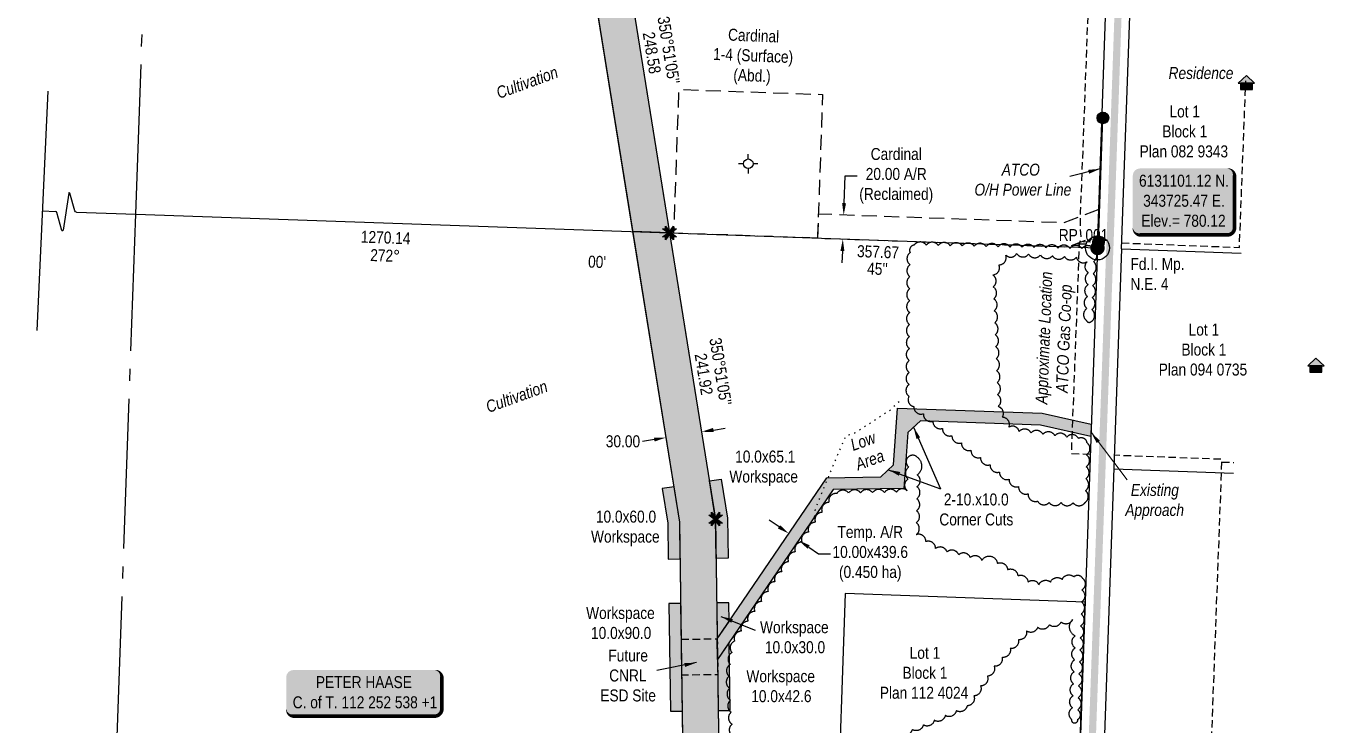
# Model space of a CAD drawing. Extents: x 338216 to 346362, y 6125251 to 6136161.
# Drawn here: x 342831 to 343915, y 6130703 to 6131286 of the extents above; entities that cross this region are included whole.
import ezdxf
from ezdxf.enums import TextEntityAlignment as Align

# ---------------------------------------------------------------- set-up
doc = ezdxf.new("R2010")
doc.units = 0
doc.header["$LTSCALE"] = 5
doc.header["$PDSIZE"] = 0.5
for name, pattern in [('0', [1, 1, 0]), ('foc-ACCESSROAD', [3.75, 2.5, -1.25]), ('foc-QUARTERLINE', [33, 25, -3, 2, -3]), ('foc-TOPO', [1, 0.2, -0.8]), ('HIDDEN2', [1.875, 1.25, -0.625]), ('POWERLINE5', [7.8, 2.4, -0.6, 0.6, -0.6, 0.6, -0.6, 2.4]), ('UG_PIPE', [1.875, 1.25, -0.625])]:
    doc.linetypes.add(name, pattern=pattern)
doc.layers.get('Defpoints').update_dxf_attribs({"color": 9})
for name, color, linetype in [('35', 37, 'Continuous'), ('AS-OWNER', 7, 'Continuous'), ('AS-PIPE-UG', 44, 'UG_PIPE'), ('AS-PIPE-UG-T', 44, 'Continuous'), ('AS-POWER', 104, 'foc-POWER'), ('AS-POWER-EXISTING', 72, 'POWERLINE5'), ('AS-POWER-T', 104, 'Continuous'), ('AS-RESIDENCE', 14, 'Continuous'), ('AS-ROADS', 254, 'Continuous'), ('DETAIL-T', 7, 'Continuous'), ('F-AR', 190, 'foc-ACCESSROAD'), ('F-WS', 190, 'foc-ACCESSROAD'), ('F-WS-S', 190, 'Continuous'), ('L-BD', 7, 'Continuous'), ('L-BD1', 253, 'Continuous'), ('L-MON', 1, 'Continuous'), ('L-QSEC', 8, 'foc-QUARTERLINE'), ('L-SEC', 7, 'Continuous'), ('L-TITLEDB', 4, 'Continuous'), ('P-IOP8', 10, 'Continuous'), ('P-IOP8-H', 21, 'Continuous'), ('P-IOP9', 10, 'Continuous'), ('P-IOP9-H', 21, 'Continuous'), ('P-LTO', 14, 'Continuous'), ('P-PROPOSED', 10, 'Continuous'), ('P-PROPOSED-H', 21, 'Continuous'), ('P-TEMP-BLUE', 146, 'Continuous'), ('P-TEMP-BLUE-T', 146, 'Continuous'), ('P-TXT', 4, 'Continuous'), ('T-BUSH', 110, '0'), ('T-EXISTING TFA', 220, 'HIDDEN2'), ('T-EXISTING TFA-T', 220, 'Continuous'), ('T-LOW-AREA', 48, 'foc-TOPO')]:
    doc.layers.add(name, color=color, linetype=linetype)
doc.layers.add('F-WS-T', color=190, linetype='Continuous', lineweight=9)
doc.layers.add('T-TEXT', color=48, linetype='Continuous', lineweight=18)
doc.layers.add('P-TEMP-BLUE-H', color=7, linetype='Continuous', true_color=0x99e6ff)
doc.styles.add('80', font='ARIALN.TTF', dxfattribs={"height": 10})
doc.styles.add('80CG', font='ARIALN.TTF', dxfattribs={"height": 10})
doc.styles.add('80L', font='ARIALN.TTF', dxfattribs={"height": 10})
doc.styles.add('80LS', font='ARIALNI.TTF', dxfattribs={"height": 10})
doc.styles.add('foc-LtypeFont', font='ARIALN.TTF', dxfattribs={"height": 7.35})
doc.linetypes.add('foc-POWER', pattern='A,6,-1,["P",foc-LtypeFont,S=0.2,R=0,X=-0.625,Y=-0.75],-1.24,4', length=12.24)
doc.linetypes.add('foc-POWER-NOLINE', pattern='A,0,-4,["P",foc-LtypeFont,S=0.2,R=0,X=-0.625,Y=-0.75],-8.24', length=12.24)
doc.dimstyles.new('Compass 5 000', dxfattribs={"dimscale": 5, "dimtxt": 9, "dimasz": 2, "dimexe": 0.2, "dimexo": 0.0625, "dimgap": 0.5, "dimtad": 0, "dimtih": 1, "dimtoh": 1, "dimzin": 0, "dimdsep": 46, "dimtxsty": '80CG', "dimcen": 0.1, "dimse1": 1, "dimse2": 1, "dimclrd": 256, "dimclrt": 256, "dimaunit": 1, "dimadec": 4, "dimazin": 0, "dimtfac": 0.06, "dimtofl": 0, "dimtmove": 0, "dimatfit": 1, "dimfxl": 0.2, "dimtolj": 1, "dimtzin": 0, "dimlwd": -1, "dimarcsym": 0})

# ---------------------------------------------------------------- blocks, each defined once
blk = doc.blocks.new('fdia')
at = {"color": 255, "const_width": 1}
blk.add_lwpolyline([(-0.5, 0, 1), (0.5, 0, 1)], format="xyb", close=True, dxfattribs=at)
blk = doc.blocks.new('Fdiaa')
blk.add_blockref('fdia', (0, 0))
blk = doc.blocks.new('fdib')
at = {"color": 1, "const_width": 1.6}
blk.add_lwpolyline([(-0.4, 0, 1), (0.4, 0, 1)], format="xyb", close=True, dxfattribs=at)
at = {"color": 1}
blk.add_circle((0, 0), 0.8, dxfattribs=at)
blk = doc.blocks.new('Fdibb')
blk.add_blockref('fdib', (0, 0))
blk = doc.blocks.new('fdicc')
for name in ['Fdibb', 'Fdiaa']:
    blk.add_blockref(name, (0, 0))
blk = doc.blocks.new('FDI')
blk.add_blockref('fdicc', (0, 0))
blk = doc.blocks.new('res_occ')
for points in [[(0.1, 0.89), (-1.26, -0.37), (1.46, -0.37)], [(-0.9, -1.43), (1.1, -1.43), (1.1, -0.37), (-0.9, -0.37)]]:
    blk.add_hatch(color=14).paths.add_polyline_path(points)
at = {"color": 14}
for points in [[(0.1, 0.89), (-1.26, -0.37), (1.46, -0.37)], [(-0.9, -1.43), (1.1, -1.43), (1.1, -0.37), (-0.9, -0.37)]]:
    blk.add_lwpolyline(points, close=True, dxfattribs=at)
blk = doc.blocks.new('TEMP')
h = blk.add_hatch(color=255)
h.dxf.hatch_style = 1
h.paths.add_polyline_path([(0, 0.25), (-0.67, 1.15), (-0.67, 0.67), (-1.15, 0.67), (-0.25, 0), (-1.15, -0.67), (-0.67, -0.67), (-0.67, -1.15), (0, -0.25), (0.67, -1.15), (0.67, -0.67), (1.15, -0.67), (0.25, 0), (1.15, 0.67), (0.67, 0.67), (0.67, 1.15)])
h.paths.add_polyline_path([(0.57, 0.85), (0.57, 0.57), (0.85, 0.57), (0.08, 0), (0.85, -0.57), (0.57, -0.57), (0.57, -0.85), (0, -0.08), (-0.57, -0.85), (-0.57, -0.57), (-0.85, -0.57), (-0.08, 0), (-0.85, 0.57), (-0.57, 0.57), (-0.57, 0.85), (0, 0.08)], flags=16)
h = blk.add_hatch(color=1)
h.dxf.hatch_style = 1
h.paths.add_polyline_path([(0, 0.08), (-0.57, 0.85), (-0.57, 0.57), (-0.85, 0.57), (-0.08, 0), (-0.85, -0.57), (-0.57, -0.57), (-0.57, -0.85), (0, -0.08), (0.57, -0.85), (0.57, -0.57), (0.85, -0.57), (0.08, 0), (0.85, 0.57), (0.57, 0.57), (0.57, 0.85)])
at = {"color": 1}
for p, q in [((-0.08, 0), (0.08, 0)), ((0, 0.08), (0, -0.08))]:
    blk.add_line(p, q, dxfattribs=at)
at = {"color": 255, "flags": 128}
blk.add_lwpolyline([(-0.25, 0), (-1.15, 0.67), (-0.67, 0.67), (-0.67, 1.15), (0, 0.25), (0.67, 1.15), (0.67, 0.67), (1.15, 0.67), (0.25, 0), (1.15, -0.67), (0.67, -0.67), (0.67, -1.15), (0, -0.25), (-0.67, -1.15), (-0.67, -0.67), (-1.15, -0.67)], close=True, dxfattribs=at)
at = {"color": 1, "flags": 128}
blk.add_lwpolyline([(-0.08, 0), (-0.85, 0.57), (-0.57, 0.57), (-0.57, 0.85), (0, 0.08), (0.57, 0.85), (0.57, 0.57), (0.85, 0.57), (0.08, 0), (0.85, -0.57), (0.57, -0.57), (0.57, -0.85), (0, -0.08), (-0.57, -0.85), (-0.57, -0.57), (-0.85, -0.57)], close=True, dxfattribs=at)
blk = doc.blocks.new('Gabd')
for p, q in [((-0.81, 0), (-1.62, 0)), ((0, 0.81), (0, 1.62)), ((1.62, 0), (0.81, 0)), ((0, -0.81), (0, -1.62))]:
    blk.add_line(p, q)
blk.add_circle((0, 0), 0.8)
blk = doc.blocks.new('*D88')
at = {"layer": 'Defpoints', "color": 0, "transparency": 16777216}
for p in [(343532.7, 6131127.9), (343512.8, 6131108.6), (343532, 6131107.9)]:
    blk.add_point(p, dxfattribs=at)
at = {"layer": 'F-WS-S', "transparency": 16777216}
for p, q in [((343513.9, 6131138.6), (343514.7, 6131161.4)), ((343514.7, 6131161.4), (343524.7, 6131161.4)), ((343512.5, 6131098.6), (343512.1, 6131088.6))]:
    blk.add_line(p, q, dxfattribs=at)
for points in [[(343512.2, 6131138.6), (343515.5, 6131138.5), (343513.5, 6131128.6)], [(343510.8, 6131098.7), (343514.1, 6131098.5), (343512.8, 6131108.6)]]:
    blk.add_solid(points, dxfattribs=at)
at = {"layer": 'F-WS-S', "transparency": 16777216, "insert": (343557.4, 6131161.4), "char_height": 10, "attachment_point": 5, "style": '80CG'}
blk.add_mtext('\\A1;Cardinal\\P20.00 A/R\\P(Reclaimed)', dxfattribs=at)
blk = doc.blocks.new('*U86')
h = blk.add_hatch(color=59)
edge = h.paths.add_edge_path()
edge.add_line((-59, -20), (59, -20))
edge.add_arc((59, -14), 6, 270, 360)
edge.add_line((65, -14), (65, 12.5))
edge.add_arc((59, 12.5), 6, 0, 90)
edge.add_line((59, 18.5), (-59, 18.5))
edge.add_arc((-59, 12.5), 6, 90, 180)
edge.add_line((-65, 12.5), (-65, -14))
edge.add_arc((-59, -14), 6, 180, 270)
at = {"color": 1, "flags": 128}
blk.add_lwpolyline([(-59, -20, 3, 3, 0), (59, -20, 3, 3, 0.414214), (65, -14, 3, 3, 0), (65, 12.5, 3, 0, 0.414214), (59, 18.5, 0, 0, 0), (-59, 18.5, 0, 0, 0.414214), (-65, 12.5, 0, 0, 0), (-65, -14, 0, 3, 0.414214)], format="xyseb", close=True, dxfattribs=at)
blk.add_lwpolyline([(-35.2, -9.3, 0, 7.5, 0), (0, 0, 0, 0, 0)], format="xyseb", dxfattribs=at)
at = {"color": 1, "style": '80'}
blk.add_attdef('ENTER_TEXT_001', (-36, -5), '', height=10, dxfattribs=at)
blk = doc.blocks.new('POWERPOLE')
h = blk.add_hatch(color=255)
edge = h.paths.add_edge_path()
edge.add_arc((0, 0), 0.96, 0, 360)
at = {"linetype": 'Continuous'}
for p, q in [((0.68, -0.68), (-0.68, 0.68)), ((-0.68, -0.68), (0.68, 0.68))]:
    blk.add_line(p, q, dxfattribs=at)
blk.add_circle((0, 0), 0.96, dxfattribs=at)
blk = doc.blocks.new('linebrk')
blk.add_lwpolyline([(0, 0.00175, -0.346152), (-0.00019, 0.0015), (-0.00314, 0.00055, 0.772575), (-0.00312, 0.00036), (0.00312, -0.00036, -0.772575), (0.00314, -0.00055), (0.00019, -0.0015, 0.346152), (0, -0.00175)], format="xyb")
blk = doc.blocks.new('*U143')
h = blk.add_hatch(color=254)
edge = h.paths.add_edge_path()
edge.add_line((-36.5, -28.5), (36.5, -28.5))
edge.add_arc((36.5, -22.5), 6, 270, 360)
edge.add_line((42.5, -22.5), (42.5, 21))
edge.add_arc((36.5, 21), 6, 0, 90)
edge.add_line((36.5, 27), (-36.5, 27))
edge.add_arc((-36.5, 21), 6, 90, 180)
edge.add_line((-42.5, 21), (-42.5, -22.5))
edge.add_arc((-36.5, -22.5), 6, 180, 270)
at = {"color": 1, "flags": 128}
blk.add_lwpolyline([(-36.5, -28.5, 3, 3, 0), (36.5, -28.5, 3, 3, 0.414214), (42.5, -22.5, 3, 3, 0), (42.5, 21, 3, 0, 0.414214), (36.5, 27, 0, 0, 0), (-36.5, 27, 0, 0, 0.414214), (-42.5, 21, 0, 0, 0), (-42.5, -22.5, 0, 3, 0.414214)], format="xyseb", close=True, dxfattribs=at)
blk.add_lwpolyline([(-40.4, -21.6, 0, 10, 0), (0, 0, 5, 5, 0)], format="xyseb", dxfattribs=at)
at = {"color": 1, "style": '80'}
blk.add_attdef('ENTER_TEXT_001', (-36, -5), '', height=10, dxfattribs=at)
blk = doc.blocks.new('*D157')
at = {"layer": 'Defpoints', "color": 0, "transparency": 16777216}
for p in [(343365.2, 6130942.9), (343368, 6130925.5), (343397.6, 6130930.3)]:
    blk.add_point(p, dxfattribs=at)
at = {"layer": 'P-TXT', "transparency": 16777216}
for p, q in [((343404.7, 6130949.2), (343414.6, 6130950.8)), ((343355.4, 6130941.3), (343345.5, 6130939.7))]:
    blk.add_line(p, q, dxfattribs=at)
for points in [[(343355.1, 6130942.9), (343355.6, 6130939.6), (343365.2, 6130942.9)], [(343404.4, 6130950.9), (343405, 6130947.6), (343394.8, 6130947.7)]]:
    blk.add_solid(points, dxfattribs=at)
at = {"layer": 'P-TXT', "transparency": 16777216, "insert": (343329.2, 6130939.7), "char_height": 10, "attachment_point": 5, "style": '80CG'}
blk.add_mtext('\\A1;30.00', dxfattribs=at)
blk = doc.blocks.new('*D278')
at = {"layer": 'Defpoints', "color": 0, "transparency": 16777216}
for p in [(343471.1, 6130867.7), (343476, 6130857.1), (343479.4, 6130862.1)]:
    blk.add_point(p, dxfattribs=at)
at = {"layer": 'P-TEMP-BLUE-T', "transparency": 16777216}
for p, q in [((343459.5, 6130868.4), (343451.2, 6130874)), ((343484.3, 6130851.5), (343492.5, 6130845.9)), ((343492.5, 6130845.9), (343502.5, 6130845.9))]:
    blk.add_line(p, q, dxfattribs=at)
for points in [[(343460.4, 6130869.8), (343458.5, 6130867), (343467.7, 6130862.8)], [(343485.2, 6130852.9), (343483.3, 6130850.1), (343476, 6130857.1)]]:
    blk.add_solid(points, dxfattribs=at)
at = {"layer": 'P-TEMP-BLUE-T', "transparency": 16777216, "insert": (343535.7, 6130845.9), "char_height": 10, "attachment_point": 5, "style": '80CG'}
blk.add_mtext('\\A1;Temp. A/R\\P10.00x439.6\\P(0.450 ha)', dxfattribs=at)

msp = doc.modelspace()

# ---------------------------------------------------------------- hatches: boundary and pattern name
at = {"layer": 'P-IOP8-H'}
h = msp.add_hatch(color=256, dxfattribs=at)
h.dxf.hatch_style = 1
h.paths.add_polyline_path([(343384.497, 6130308.454), (343376.595, 6130872.274), (343337.543, 6131114.75), (343368.096, 6131113.677), (343406.555, 6130874.882), (343414.508, 6130307.402)])
at = {"layer": 'P-IOP9-H'}
h = msp.add_hatch(color=256, dxfattribs=at)
h.dxf.hatch_style = 1
h.paths.add_polyline_path([(343299.184, 6131541.558), (343262.662, 6131922.38), (343232.429, 6131923.448), (343269.419, 6131537.738), (343337.543, 6131114.75), (343368.096, 6131113.677)])
at = {"layer": 'P-PROPOSED-H'}
h = msp.add_hatch(color=256, dxfattribs=at)
h.dxf.hatch_style = 1
h.paths.add_polyline_path([(342394.18, 6132752.988), (342391.958, 6132689.959), (342407.48, 6132607.158), (342386.455, 6132012.128), (342601.477, 6132006.853), (343257.22, 6131979.123), (343299.184, 6131541.558), (343406.555, 6130874.882), (343415.348, 6130247.491), (343631.582, 6129994.114), (343614.547, 6129495.41), (343584.573, 6129496.473), (343601.208, 6129983.501), (343385.509, 6130236.252), (343376.595, 6130872.274), (343269.419, 6131537.738), (343229.859, 6131950.244), (342600.476, 6131976.875), (342355.409, 6131982.874), (342377.388, 6132604.897), (342361.866, 6132687.697), (342364.205, 6132754.045)])
at = {"layer": 'P-TEMP-BLUE-H'}
h = msp.add_hatch(color=256, dxfattribs=at)
h.dxf.hatch_style = 1
h.paths.add_polyline_path([(343544.414, 6130909.996), (343555.103, 6130920.111), (343558.394, 6130967.491), (343679.262, 6130963.236), (343720.289, 6130954.071), (343719.931, 6130943.907), (343677.985, 6130953.277), (343577.69, 6130956.808), (343567.006, 6130947.186), (343563.747, 6130900.27), (343504.784, 6130899.438), (343408.2, 6130757.515), (343407.956, 6130774.927), (343499.444, 6130909.361)])
h = msp.add_hatch(color=256, dxfattribs=at)
h.dxf.hatch_style = 1
h.paths.add_polyline_path([(343377.025, 6130841.554), (343376.595, 6130872.274), (343371.826, 6130901.885), (343361.955, 6130900.296), (343366.608, 6130871.404), (343367.029, 6130841.414)])
h = msp.add_hatch(color=256, dxfattribs=at)
h.dxf.hatch_style = 1
h.paths.add_polyline_path([(343401.438, 6130906.655), (343411.308, 6130908.244), (343416.541, 6130875.752), (343417.013, 6130842.114), (343407.016, 6130841.974), (343406.555, 6130874.882)])
h = msp.add_hatch(color=256, dxfattribs=at)
h.dxf.hatch_style = 1
h.paths.add_polyline_path([(343377.545, 6130804.523), (343367.548, 6130804.383), (343368.809, 6130714.411), (343378.806, 6130714.551)])
h = msp.add_hatch(color=256, dxfattribs=at)
h.dxf.hatch_style = 1
h.paths.add_polyline_path([(343407.956, 6130774.927), (343417.753, 6130789.323), (343417.532, 6130805.083), (343407.535, 6130804.943)])
h.paths.add_polyline_path([(343417.997, 6130771.911), (343408.2, 6130757.515), (343408.796, 6130714.972), (343418.793, 6130715.112)])

# ---------------------------------------------------------------- linework, layer by layer
at = {"layer": '35', "color": 3}
msp.add_circle((343725.466, 6131101.121), 10, dxfattribs=at)
at = {"layer": 'AS-PIPE-UG', "flags": 128}
for points in [[(343719.4, 6130928.82), (343703.813, 6130929.402), (343710.451, 6131104.249), (343712.003, 6131109.684), (343711.112, 6131117.637), (343711.301, 6131131.361), (343712.338, 6131154.169), (343740.012, 6131901.707), (343771.134, 6132829.322)], [(343745.74, 6131105.338), (343843.988, 6131101.589), (343849.291, 6131240.569)], [(343713.333, 6131106.575), (343725.642, 6131106.105)], [(343803.264, 6129897.49), (343791.411, 6129897.593), (343829.443, 6130924.708), (343739.499, 6130928.069)], [(343829.36, 6130922.482), (343839.322, 6130922.152)]]:
    msp.add_lwpolyline(points, dxfattribs=at)
at = {"layer": 'AS-POWER', "linetype": 'foc-POWER-NOLINE', "flags": 128}
msp.add_lwpolyline([(343726.254, 6131106.024), (343730, 6131209.619)], dxfattribs=at)
at = {"layer": 'AS-ROADS', "flags": 128}
msp.add_lwpolyline([(343796.345, 6132828.425, 5.999, 5.999, 0), (343737.216, 6131141.674, 5.999, 5.999, 0), (343693.233, 6129913.563, 5.999, 5.999, 0), (343679.418, 6129482.814, 0, 0, 0)], format="xyseb", dxfattribs=at)
at = {"layer": 'F-AR', "flags": 128}
msp.add_lwpolyline([(343726.592, 6131133.149), (343697.205, 6131122.144), (343492.373, 6131129.326), (343491.671, 6131109.343), (343700.486, 6131102.021), (343725.831, 6131111.512)], close=True, dxfattribs=at)
at = {"layer": 'F-WS', "flags": 128}
msp.add_lwpolyline([(343491.671, 6131109.343), (343371.771, 6131113.547), (343375.987, 6131233.447), (343495.887, 6131229.243)], close=True, dxfattribs=at)
at = {"layer": 'L-QSEC'}
for p, q in [((342922.294, 6131129.339), (342950.818, 6131933.394)), ((342894.676, 6130355.637), (342922.294, 6131129.339))]:
    msp.add_line(p, q, dxfattribs=at)
at = {"layer": 'L-SEC'}
for p, q in [((343725.466, 6131101.121), (343753.773, 6131905.034)), ((343745.566, 6131100.413), (343773.873, 6131904.326)), ((342844.529, 6131132.071), (342855.303, 6131131.693)), ((342872.759, 6131131.079), (342922.294, 6131129.339)), ((342922.294, 6131129.339), (343725.466, 6131101.121)), ((343725.466, 6131101.121), (343697.175, 6130297.494)), ((343745.566, 6131100.413), (343717.275, 6130296.786)), ((343745.566, 6131100.415), (343845.472, 6131096.905))]:
    msp.add_line(p, q, dxfattribs=at)
at = {"layer": 'L-SEC', "flags": 128}
msp.add_lwpolyline([(342839.956, 6131032.192), (342849.102, 6131231.95)], dxfattribs=at)
at = {"layer": 'L-TITLEDB', "flags": 128}
msp.add_lwpolyline([(343739.1, 6130916.749), (343839.008, 6130913.238)], dxfattribs=at)
msp.add_lwpolyline([(343715.062, 6130805.588), (343514.761, 6130812.627), (343507.706, 6130611.853), (343707.994, 6130604.814)], close=True, dxfattribs=at)
at = {"layer": 'P-IOP9', "flags": 128}
msp.add_lwpolyline([(343262.662, 6131922.38), (343299.184, 6131541.558), (343368.096, 6131113.677), (343337.543, 6131114.75), (343269.419, 6131537.738), (343232.429, 6131923.448)], close=True, dxfattribs=at)
at = {"layer": 'P-TEMP-BLUE', "flags": 128}
for points in [[(343377.025, 6130841.554), (343376.595, 6130872.274), (343371.826, 6130901.885), (343361.955, 6130900.296), (343366.608, 6130871.404), (343367.029, 6130841.414)], [(343377.545, 6130804.523), (343367.548, 6130804.383), (343368.809, 6130714.411), (343378.806, 6130714.551)], [(343417.753, 6130789.323), (343417.532, 6130805.083), (343407.535, 6130804.943), (343407.956, 6130774.927)], [(343408.2, 6130757.515), (343408.796, 6130714.972), (343418.793, 6130715.112), (343417.997, 6130771.911)]]:
    msp.add_lwpolyline(points, close=True, dxfattribs=at)
msp.add_lwpolyline([(343401.438, 6130906.655), (343411.308, 6130908.244), (343416.541, 6130875.752), (343417.013, 6130842.114), (343407.016, 6130841.974), (343406.555, 6130874.882), (343401.438, 6130906.655)], dxfattribs=at)
at = {"layer": 'T-BUSH', "flags": 128}
msp.add_lwpolyline([(343722.438, 6131100.346, 0.52056705), (343712.442, 6131100.566, 0.52056705), (343702.447, 6131100.786, 0.52056705), (343692.451, 6131101.006, 0.52056705), (343682.456, 6131101.226, 0.52056705), (343672.461, 6131101.447, 0.52056705), (343662.465, 6131101.667, 0.52056705), (343652.47, 6131101.887, 0.52056705), (343642.474, 6131102.107, 0.52056705), (343632.479, 6131102.327, 0.52056705), (343622.484, 6131102.547, 0.52056705), (343612.488, 6131102.767, 0.52056705), (343602.493, 6131102.987, 0.52056705), (343592.498, 6131103.207, 0.52056705), (343582.502, 6131103.427, 0.52056705), (343572.507, 6131103.648, 0.52056705), (343569.009, 6131097.174, 0.52056705), (343568.931, 6131087.176, 0.52056705), (343568.853, 6131077.179, 0.52056705), (343568.775, 6131067.181, 0.52056705), (343568.697, 6131057.184, 0.52056705), (343568.62, 6131047.186, 0.52056705), (343568.542, 6131037.189, 0.52056705), (343568.464, 6131027.191, 0.52056705), (343568.386, 6131017.194, 0.52056705), (343568.308, 6131007.196, 0.52056705), (343568.23, 6130997.199, 0.52056705), (343568.153, 6130987.201, 0.52056705), (343568.075, 6130977.204, 0.52056705), (343572.143, 6130968.731, 0.52056705), (343580.088, 6130962.662, 0.52056705), (343588.032, 6130956.593, 0.52056705), (343595.977, 6130950.523, 0.52056705), (343603.922, 6130944.454, 0.52056705), (343611.867, 6130938.385, 0.52056705), (343619.811, 6130932.315, 0.52056705), (343627.756, 6130926.246, 0.52056705), (343635.701, 6130920.177, 0.52056705), (343643.646, 6130914.107, 0.52056705), (343651.591, 6130908.038, 0.52056705), (343659.535, 6130901.969, 0.52056705), (343667.48, 6130895.899, 0.52056705), (343675.425, 6130889.83, 0.52056705), (343685.074, 6130888.729, 0.52056705), (343695.072, 6130888.641, 0.52056705), (343705.069, 6130888.554, 0.52056705), (343714.982, 6130888.555, 0.52056705), (343715.333, 6130898.547, 0.52056705), (343715.685, 6130908.538, 0.52056705), (343716.037, 6130918.53, 0.52056705), (343716.389, 6130928.521, 0.52056705), (343716.74, 6130938.513, 0.52056705), (343709.697, 6130942.154, 0.52056705), (343699.767, 6130943.315, 0.52056705), (343689.837, 6130944.476, 0.52056705), (343679.907, 6130945.637, 0.52056705), (343669.977, 6130946.798, 0.52056705), (343660.046, 6130947.96, 0.52056705), (343651.603, 6130951.584, 0.52056705), (343645.947, 6130959.828, 0.52056705), (343642.394, 6130968.771, 0.52056705), (343641.996, 6130978.761, 0.52056705), (343641.599, 6130988.751, 0.52056705), (343641.201, 6130998.74, 0.52056705), (343640.804, 6131008.73, 0.52056705), (343640.406, 6131018.72, 0.52056705), (343640.009, 6131028.71, 0.52056705), (343639.611, 6131038.7, 0.52056705), (343639.214, 6131048.69, 0.52056705), (343638.816, 6131058.68, 0.52056705), (343638.419, 6131068.67, 0.52056705), (343638.021, 6131078.66, 0.52056705), (343643.132, 6131087.026, 0.52056705), (343648.883, 6131095.205, 0.52056705), (343657.932, 6131096.516, 0.52056705), (343667.91, 6131095.893, 0.52056705), (343677.889, 6131095.269, 0.52056705), (343687.867, 6131094.646, 0.52056705), (343697.845, 6131094.023, 0.52056705), (343707.824, 6131093.4, 0.52056705), (343716.743, 6131089.635, 0.52056705), (343718.044, 6131080.541, 0.52056705), (343717.579, 6131070.554, 0.52056705), (343717.114, 6131060.567, 0.52056705), (343716.65, 6131050.58, 0.52056705), (343716.185, 6131040.593, 0.52056705), (343720.304, 6131039.751, 0.52056705), (343720.656, 6131049.743, 0.52056705), (343721.008, 6131059.734, 0.52056705), (343721.36, 6131069.726, 0.52056705), (343721.711, 6131079.717, 0.52056705), (343722.063, 6131089.709, 0.52056705)], format="xyb", close=True, dxfattribs=at)
for points in [[(343575.195, 6130926.269, 1.12938498), (343568.005, 6130918.292, 0.52056705), (343567.313, 6130908.319, 0.52056705), (343566.62, 6130898.345, 0.52056705), (343557.589, 6130897.183, 0.52056705), (343547.592, 6130897.042, 0.52056705), (343537.595, 6130896.901, 0.52056705), (343527.598, 6130896.76, 0.52056705), (343517.601, 6130896.619, 0.52056705), (343507.726, 6130896.156, 0.52056705), (343501.14, 6130888.752, 0.52056705), (343495.515, 6130880.487, 0.52056705), (343489.89, 6130872.222, 0.52056705), (343484.265, 6130863.956, 0.52056705), (343478.64, 6130855.691, 0.52056705), (343473.015, 6130847.426, 0.52056705), (343467.391, 6130839.16, 0.52056705), (343461.766, 6130830.895, 0.52056705), (343456.141, 6130822.63, 0.52056705), (343450.516, 6130814.364, 0.52056705), (343444.891, 6130806.099, 0.52056705), (343439.266, 6130797.834, 0.52056705), (343433.641, 6130789.568, 0.52056705), (343428.016, 6130781.303, 0.52056705), (343422.391, 6130773.037, 0.52056705), (343420.241, 6130763.432, 0.52056705), (343418.862, 6130753.53, 0.52056705), (343417.745, 6130743.618, 0.52056705), (343418.374, 6130733.64, 0.52056705), (343419.004, 6130723.662, 0.52056705), (343419.634, 6130713.684, 0.52056705), (343420.264, 6130703.706, 0.52056705), (343420.893, 6130693.728, 0.52056705), (343421.523, 6130683.75, 0.52056705), (343421.566, 6130673.753, 0.52056705), (343421.605, 6130663.755, 0.52056705), (343421.644, 6130653.757, 0.52056705), (343421.684, 6130643.76, 0.52056705), (343421.723, 6130633.762, 0.52056705), (343421.762, 6130623.764, 0.52056705), (343421.801, 6130613.766, 0.52056705), (343421.84, 6130603.769, 0.52056705), (343421.879, 6130593.771, 0.52056705), (343421.919, 6130583.773, 0.52056705), (343421.958, 6130573.776, 0.52056705), (343421.997, 6130563.778, 0.52056705), (343422.036, 6130553.78, 0.52056705), (343422.007, 6130543.782, 0.52056705), (343421.939, 6130533.785, 0.52056705), (343421.871, 6130523.787, 0.52056705), (343421.803, 6130513.79, 0.52056705), (343421.735, 6130503.792, 0.52056705), (343421.667, 6130493.795, 0.52056705), (343421.599, 6130483.797, 0.52056705), (343421.531, 6130473.799, 0.52056705), (343421.462, 6130463.802, 0.52056705), (343421.394, 6130453.804, 0.52056705), (343421.326, 6130443.807, 0.52056705), (343422.305, 6130433.867, 0.52056705), (343425.529, 6130424.661, 0.52056705), (343430.837, 6130416.188, 0.52056705), (343435.144, 6130407.265, 0.52056705), (343437.984, 6130397.679, 0.52056705), (343439.527, 6130387.956, 0.52056705), (343438.742, 6130377.989, 0.52056705), (343437.956, 6130368.022, 0.52056705), (343437.131, 6130358.059, 0.52056705), (343436.296, 6130348.096, 0.52056705), (343435.461, 6130338.133, 0.52056705), (343433.995, 6130328.353, 0.52056705), (343429.371, 6130319.489, 0.52056705), (343424.747, 6130310.625, 0.52056705), (343415.685, 6130308.233, 0.52056705), (343405.713, 6130308.94, 0.52056705), (343395.74, 6130309.647, 0.52056705), (343385.767, 6130310.355, 0.52056705), (343375.794, 6130311.062, 0.52056705), (343365.807, 6130311.51, 0.52056705), (343359.213, 6130311.784, 0.52056705)], [(343628.974, 6130840.404, 0.52056705), (343619.256, 6130842.751, 0.52056705), (343609.537, 6130845.099, 0.52056705), (343599.819, 6130847.446, 0.52056705), (343590.299, 6130850.225, 0.52056705), (343582.171, 6130856.047, 0.52056705), (343574.043, 6130861.869, 0.52056705), (343574.142, 6130871.818, 0.52056705), (343574.336, 6130881.814, 0.52056705), (343574.529, 6130891.809, 0.52056705), (343574.722, 6130901.805, 0.52056705), (343574.915, 6130911.801, 0.52056705), (343575.195, 6130926.269, 0.52056705)], [(343628.974, 6130840.404, -0.72326275), (343641.858, 6130837.876, -0.52056705), (343650.401, 6130832.683, -0.52056705), (343658.944, 6130827.49, -0.52056705), (343667.487, 6130822.296, -0.52056705), (343676.499, 6130819.999, -0.52056705), (343686.245, 6130822.229, -0.52056705), (343695.991, 6130824.459, -0.52056705), (343705.737, 6130826.69, -0.52056705), (343712.768, 6130825.633, -0.52056705), (343712.418, 6130815.641, -0.52056705), (343712.069, 6130805.65, -0.52056705), (343711.719, 6130795.658, -0.52056705), (343711.37, 6130785.666, -0.52056705), (343711.02, 6130775.675, -0.52056705), (343710.671, 6130765.683, -0.52056705), (343710.321, 6130755.691, -0.52056705), (343709.972, 6130745.7, -0.52056705), (343709.622, 6130735.708, -0.52056705), (343709.273, 6130725.716, -0.52056705), (343708.923, 6130715.725, -0.52056705), (343708.624, 6130707.176, -0.52056705)], [(343708.624, 6130707.176, -1.29252779), (343704.16, 6130707.425, -0.52056705), (343704.604, 6130717.413, -0.52056705), (343705.048, 6130727.401, -0.52056705), (343705.492, 6130737.389, -0.52056705), (343705.936, 6130747.377, -0.52056705), (343706.381, 6130757.364, -0.52056705), (343706.825, 6130767.352, -0.52056705), (343706.709, 6130777.313, -0.52056705), (343704.745, 6130791.058, -0.52056705), (343694.991, 6130788.861, -0.52056705), (343685.238, 6130786.664, -0.52056705), (343675.484, 6130784.467, -0.52056705), (343666.148, 6130781.55, -0.52056705), (343659.379, 6130774.192, -0.52056705), (343652.611, 6130766.833, -0.52056705), (343645.842, 6130759.475, -0.52056705), (343639.122, 6130752.079, -0.52056705), (343633.495, 6130743.815, -0.52056705), (343627.868, 6130735.551, -0.52056705), (343622.241, 6130727.287, -0.52056705), (343616.613, 6130719.023, -0.52056705), (343607.507, 6130714.935, -0.52056705), (343598.363, 6130710.893, -0.52056705), (343589.188, 6130706.923, -0.52056705), (343579.964, 6130703.066, -0.52056705), (343570.74, 6130699.209, -0.52056705), (343561.516, 6130695.352, -0.52056705), (343552.292, 6130691.496, -0.52056705), (343543.987, 6130686.453, -0.52056705), (343537.954, 6130678.481, -0.52056705), (343531.92, 6130670.509, -0.52056705), (343525.887, 6130662.537, -0.52056705), (343519.854, 6130654.565, -0.52056705), (343517.356, 6130645.75, -0.52056705), (343519.146, 6130635.914, -0.52056705), (343521.531, 6130626.39, -0.52056705), (343528.602, 6130619.322, -0.52056705), (343537.31, 6130617.493, -0.52056705), (343547.146, 6130619.28, -0.52056705), (343556.983, 6130621.068, -0.52056705), (343566.82, 6130622.855, -0.52056705), (343576.557, 6130625.103, -0.52056705), (343586.257, 6130627.527, -0.52056705), (343595.957, 6130629.95, -0.52056705), (343605.656, 6130632.374, -0.52056705), (343615.373, 6130634.691, -0.52056705), (343625.347, 6130635.374, -0.52056705), (343635.321, 6130636.057, -0.52056705), (343645.296, 6130636.74, -0.52056705), (343655.265, 6130637.494, -0.52056705), (343665.231, 6130638.291, -0.52056705), (343675.197, 6130639.087, -0.52056705), (343685.151, 6130639.953, -0.52056705), (343694.812, 6130642.528, -0.52056705), (343701.495, 6130647.497, -0.52056705), (343701.939, 6130657.485, -0.52056705), (343702.383, 6130667.473, -0.52056705), (343702.827, 6130677.461, -0.52056705), (343703.271, 6130687.449, -0.27792056), (343707.985, 6130689.81, -0.13844918)]]:
    msp.add_lwpolyline(points, format="xyb", dxfattribs=at)
at = {"layer": 'T-EXISTING TFA', "flags": 128}
msp.add_lwpolyline([(343377.965, 6130774.532), (343407.955, 6130774.952), (343408.376, 6130744.962), (343378.385, 6130744.542)], close=True, dxfattribs=at)
at = {"layer": 'T-LOW-AREA', "flags": 128}
msp.add_lwpolyline([(343559.849, 6130972.811), (343551.793, 6130965.266), (343522.66, 6130946.557), (343514.904, 6130943.774), (343504.373, 6130919.19), (343489.813, 6130883.66), (343488.856, 6130876.559)], dxfattribs=at)

# ---------------------------------------------------------------- block references
at = {"layer": 'AS-OWNER'}
ref = msp.add_blockref('*U86', (343112.967, 6130730.353), dxfattribs=dict(at, xscale=0.99978011, yscale=0.99978011, zscale=0.99978011))
ref.add_attrib('ENTER_TEXT_001', 'PETER HAASE', (343072.744, 6130733.771), dxfattribs={"layer": '0', "color": 1, "height": 9.9978, "style": '80'})
ref.add_attrib('ENTER_TEXT_002', 'C. of T. 112 252 538 +1', (343053.413, 6130716.93), dxfattribs={"layer": '0', "color": 1, "height": 9.9978, "style": '80'})
at = {"layer": 'AS-POWER-EXISTING'}
for p, xscale, yscale, zscale in [((343730, 6131209.619), 4.999999999999906, 4.999999999999906, 4.999999999999906), ((343730, 6131209.619), 4.999999999999908, 4.999999999999908, 4.999999999999908), ((343730.003, 6131209.714), 4.998900549999906, 4.998900549999906, 4.998900549999906), ((343726.254, 6131106.024), 4.999999999999906, 4.999999999999906, 4.999999999999906), ((343726.254, 6131106.024), 4.999999999999908, 4.999999999999908, 4.999999999999908), ((343726.258, 6131106.142), 4.998900549999906, 4.998900549999906, 4.998900549999906)]:
    msp.add_blockref('POWERPOLE', p, dxfattribs=dict(at, xscale=xscale, yscale=yscale, zscale=zscale))
at = {"layer": 'AS-RESIDENCE', "xscale": 4.998900549999906, "yscale": 4.998900549999906, "zscale": 4.998900549999906}
msp.add_blockref('res_occ', (343849.291, 6131240.569), dxfattribs=at)
at = {"layer": 'Defpoints', "xscale": 4.998900549999906, "yscale": 4.998900549999906, "zscale": 4.998900549999906}
msp.add_blockref('res_occ', (343907.358, 6131004.713), dxfattribs=at)
at = {"layer": 'DETAIL-T'}
ref = msp.add_blockref('*U143', (343797.43, 6131140.501), dxfattribs=dict(at, xscale=0.99978011, yscale=0.99978011, zscale=0.99978011))
ref.add_attrib('ENTER_TEXT_001', '6131101.12 N.', (343760.143, 6131152.271), dxfattribs={"layer": '0', "color": 1, "height": 9.9978, "style": '80'})
ref.add_attrib('ENTER_TEXT_002', '343725.47 E.', (343763.618, 6131135.567), dxfattribs={"layer": '0', "color": 1, "height": 9.9978, "style": '80'})
ref.add_attrib('ENTER_TEXT_003', 'Elev.= 780.12', (343762.093, 6131118.863), dxfattribs={"layer": '0', "color": 1, "height": 9.9978, "style": '80'})
at = {"layer": 'F-WS-S', "xscale": 4.998900549999906, "yscale": 4.998900549999906, "zscale": 0.1968071082677128}
msp.add_blockref('Gabd', (343433.829, 6131171.395), dxfattribs=at)
at = {"layer": 'L-MON'}
for name, p, xscale, yscale, zscale in [('TEMP', (343368.096, 6131113.677), 4.998900549999926, 4.998900549999926, 4.998900549999926), ('FDI', (343725.466, 6131101.121), 4.999999999999897, 4.999999999999897, 4.999999999999897), ('FDI', (343725.466, 6131101.121), 4.999999999999908, 4.999999999999908, 4.999999999999908), ('TEMP', (343406.555, 6130874.882), 4.998900549999906, 4.998900549999906, 4.998900549999906)]:
    msp.add_blockref(name, p, dxfattribs=dict(at, xscale=xscale, yscale=yscale, zscale=zscale))
at = {"layer": 'L-SEC', "xscale": 4998.900549999912, "yscale": 4998.900549999912, "zscale": 4998.900549999912, "rotation": 267.9878499650039}
msp.add_blockref('linebrk', (342864.031, 6131131.386), dxfattribs=at)

# ---------------------------------------------------------------- texts
at = {"layer": '35', "color": 3, "style": '80'}
msp.add_attdef('RP_001', (343693.105, 6131106.875), 'RP', height=10, dxfattribs=at)
at = {"layer": 'AS-PIPE-UG-T', "insert": (343673.335, 6130964.427), "char_height": 9.9978, "attachment_point": 1, "rotation": 87.818581, "style": '80L'}
msp.add_mtext_dynamic_manual_height_columns('\\pi6.5014;{\\fArial Narrow|b0|i1|c0|p34;Approximate Location\\P\\pi16.687;ATCO Gas Co-op}', width=123.51053, gutter_width=49.989, heights=[0], dxfattribs=at)
at = {"layer": 'AS-POWER-T', "insert": (343619.467, 6131171.491), "char_height": 9.9978, "attachment_point": 1, "style": '80L'}
msp.add_mtext_dynamic_manual_height_columns('\\pi26.053;{\\fArial Narrow|b0|i1|c0|p34;ATCO\\P\\pi0.059209; O/H Power Line}', width=83.85853, gutter_width=49.989, heights=[0], dxfattribs=at)
at = {"layer": 'AS-RESIDENCE', "insert": (343784.84, 6131252.149), "char_height": 9.9978, "attachment_point": 1, "style": '80L'}
msp.add_mtext_dynamic_manual_height_columns('{\\fArial Narrow|b0|i1|c0|p34;Residence}', width=34.11404, gutter_width=49.989, heights=[0], dxfattribs=at)
at = {"layer": 'F-WS-T', "insert": (343404.724, 6131284.768), "char_height": 9.9978, "attachment_point": 1, "rotation": 357.720862, "style": '80LS'}
msp.add_mtext_dynamic_manual_height_columns('\\pi12.486;{\\fArial Narrow|b0|i0|c0|p34;Cardinal\\P\\pi0.66377;1-4 (Surface)\\P\\pi18.218;(Abd.)}', width=66.23823, gutter_width=49.989, heights=[0], dxfattribs=at)
at = {"layer": 'L-BD', "style": '80L'}
for s, p in [('1270.14', (343131.06, 6131109.873)), ('272°', (343130.533, 6131094.885)), ("00'", (343307.547, 6131089.552)), ('357.67', (343542.199, 6131097.907)), ("45''", (343541.699, 6131083.669))]:
    msp.add_text(s, height=9.9978, rotation=357.9878, dxfattribs=at).set_placement(p, align=Align.MIDDLE)
at = {"layer": 'L-BD1', "style": '80L'}
for s, p in [("350°51'05''", (343367.42, 6131266.282)), ('248.58', (343353.354, 6131264.016)), ("350°51'05''", (343410.768, 6130998.055)), ('241.92', (343396.702, 6130995.79))]:
    msp.add_text(s, height=9.9978, rotation=279.1492, dxfattribs=at).set_placement(p, align=Align.MIDDLE)
at = {"layer": 'L-MON', "insert": (343752.967, 6131092.758), "char_height": 9.9978, "attachment_point": 1, "style": '80L'}
msp.add_mtext_dynamic_manual_height_columns('Fd.I. Mp.\\PN.E. 4', width=44.3292, gutter_width=50, heights=[0], dxfattribs=at)
at = {"layer": 'L-TITLEDB', "char_height": 9.9978, "attachment_point": 1, "style": '80L'}
for s, insert in [('\\pi25.437;Lot 1\\P\\pi19.408;Block 1\\P\\pi0.47964;Plan 082 9343', (343760.157, 6131220.084)), ('\\pi25.437;Lot 1\\P\\pi19.408;Block 1\\P\\pi0.44554;Plan 094 0735', (343776.137, 6131037.989)), ('\\pi25.437;Lot 1\\P\\pi19.408;Block 1\\P\\pi0.48986;Plan 112 4024', (343543.186, 6130768.219))]:
    msp.add_mtext_dynamic_manual_height_columns(s, width=73.41264, gutter_width=49.989, heights=[0], dxfattribs=dict(at, insert=insert))
at = {"layer": 'P-TEMP-BLUE-T', "insert": (343589.282, 6130896.224), "char_height": 9.9978, "attachment_point": 1, "style": '80L'}
msp.add_mtext_dynamic_manual_height_columns('\\pi7.8691;2-10.x10.0\\P\\pi4.1182;Corner Cuts', width=68.98026, gutter_width=50, heights=[0], dxfattribs=at)
at = {"layer": 'T-EXISTING TFA-T', "insert": (343308.183, 6130765.982), "char_height": 9.9978, "attachment_point": 1, "style": '80L'}
msp.add_mtext_dynamic_manual_height_columns('\\pi8.7959;Future\\P\\pi9.5222;CNRL\\P\\pi2.0887;ESD Site', width=49.23564, gutter_width=49.989, heights=[0], dxfattribs=at)
at = {"layer": 'T-TEXT', "style": '80LS'}
for p in [(343249.135, 6131239.346), (343240.391, 6130977.185)]:
    msp.add_text('Cultivation', height=9.9978, rotation=20, dxfattribs=at).set_placement(p, align=Align.MIDDLE_CENTER)
at = {"layer": 'T-TEXT', "insert": (343527.922, 6130944.603), "char_height": 9.9978, "width": 24.07151, "attachment_point": 2, "rotation": 20, "style": '80LS'}
msp.add_mtext('Low \\PArea', dxfattribs=at)
at = {"layer": 'T-TEXT', "insert": (343748.653, 6130904.119), "char_height": 9.9978, "attachment_point": 1, "style": '80L'}
msp.add_mtext_dynamic_manual_height_columns('\\pi4.6568;{\\fArial Narrow|b0|i1|c0|p34;Existing\\P\\pi0.049989;Approach}', width=48.84096, gutter_width=49.989, heights=[0], dxfattribs=at)

# ---------------------------------------------------------------- dimensions: what is measured, and where the dimension line sits
at = {"layer": 'F-WS-S'}
dim = msp.add_linear_dim(base=(343512.826, 6131108.601), p1=(343532.652, 6131127.914), p2=(343531.951, 6131107.931), angle=267.991699, text='Cardinal\\P20.00 A/R\\P(Reclaimed)', dimstyle='Compass 5 000', dxfattribs=at)
dim.commit()
dim.dimension.update_dxf_attribs({"geometry": '*D88', "text_midpoint": (343557.356, 6131161.435), "dimtype": 161})
at = {"layer": 'P-TEMP-BLUE-T'}
dim = msp.add_linear_dim(base=(343475.997, 6130857.139), p1=(343471.109, 6130867.726), p2=(343479.374, 6130862.101), angle=325.763035, text='Temp. A/R\\P10.00x439.6\\P(0.450 ha)', dimstyle='Compass 5 000', dxfattribs=at)
dim.commit()
dim.dimension.update_dxf_attribs({"geometry": '*D278', "text_midpoint": (343535.68, 6130845.886), "dimtype": 161})

# ---------------------------------------------------------------- leaders
at = {"layer": 'AS-POWER'}
msp.add_leader([(343727.793, 6131167.209), (343702.395, 6131160.695)], dimstyle='Compass 5 000', dxfattribs=at)
at = {"layer": 'P-TEMP-BLUE-T'}
for points in [[(343571.831, 6130951.532), (343594.453, 6130900.1)], [(343550.773, 6130916.013), (343594.453, 6130900.1)]]:
    msp.add_leader(points, dimstyle='Compass 5 000', dxfattribs=at)
at = {"layer": 'T-EXISTING TFA-T'}
msp.add_leader([(343390.539, 6130755.024), (343357.505, 6130748.377)], dimstyle='Compass 5 000', dxfattribs=at)
at = {"layer": 'T-TEXT'}
msp.add_leader([(343720.049, 6130947.26), (343750.333, 6130907.684)], dimstyle='Compass 5 000', dxfattribs=at)

# ---------------------------------------------------------------- next in the draw order: texts
at = {"layer": 'P-TEMP-BLUE-T', "char_height": 9.9978, "attachment_point": 1, "style": '80L', "bg_fill": 3, "box_fill_scale": 1.2, "bg_fill_color": 256, "bg_fill_transparency": 0}
for s, width, insert in [('\\pi4.9602;10.0x65.1\\P\\pi0.12842;Workspace', 56.88831, (343417.925, 6130932.044)), ('\\pi4.1828;10.0x60.0\\P\\pi0.12842;Workspace', 56.88831, (343302.392, 6130881.895)), ('\\pi4.8852;Workspace\\P\\pi8.9396;10.0x90.0', 66.4019, (343293.572, 6130801.471))]:
    msp.add_mtext_dynamic_manual_height_columns(s, width=width, gutter_width=49.989, heights=[0], dxfattribs=dict(at, insert=insert))

# ---------------------------------------------------------------- next in the draw order: linework, layer by layer
at = {"layer": 'P-IOP8', "flags": 128}
msp.add_lwpolyline([(343384.497, 6130308.454), (343376.595, 6130872.274), (343337.543, 6131114.75), (343368.096, 6131113.677), (343406.555, 6130874.882), (343414.508, 6130307.402)], close=True, dxfattribs=at)
at = {"layer": 'P-LTO', "flags": 128}
msp.add_lwpolyline([(342394.18, 6132752.988), (342391.958, 6132689.959), (342407.48, 6132607.158), (342386.455, 6132012.128), (342601.477, 6132006.853), (343257.22, 6131979.123), (343299.184, 6131541.558), (343406.555, 6130874.882), (343415.348, 6130247.491), (343631.582, 6129994.114), (343614.547, 6129495.41), (343584.573, 6129496.473), (343601.208, 6129983.501), (343385.509, 6130236.252), (343376.595, 6130872.274), (343269.419, 6131537.738), (343229.859, 6131950.244), (342600.476, 6131976.875), (342355.409, 6131982.874), (342377.388, 6132604.897), (342361.866, 6132687.697), (342364.205, 6132754.045)], close=True, dxfattribs=at)
at = {"layer": 'P-PROPOSED', "flags": 128}
msp.add_lwpolyline([(342394.18, 6132752.988), (342391.958, 6132689.959), (342407.48, 6132607.158), (342386.455, 6132012.128), (342601.477, 6132006.853), (343257.22, 6131979.123), (343299.184, 6131541.558), (343406.555, 6130874.882), (343415.348, 6130247.491), (343631.582, 6129994.114), (343614.547, 6129495.41), (343584.573, 6129496.473), (343601.208, 6129983.501), (343385.509, 6130236.252), (343376.595, 6130872.274), (343269.419, 6131537.738), (343229.859, 6131950.244), (342600.476, 6131976.875), (342355.409, 6131982.874), (342377.388, 6132604.897), (342361.866, 6132687.697), (342364.205, 6132754.045)], close=True, dxfattribs=at)
at = {"layer": 'P-TEMP-BLUE', "flags": 128}
msp.add_lwpolyline([(343544.414, 6130909.996), (343555.103, 6130920.111), (343558.394, 6130967.491), (343679.262, 6130963.236), (343720.289, 6130954.071), (343719.931, 6130943.907), (343677.985, 6130953.277), (343577.69, 6130956.808), (343567.006, 6130947.186), (343563.747, 6130900.27), (343504.784, 6130899.438), (343408.2, 6130757.515), (343407.956, 6130774.927), (343499.444, 6130909.361)], close=True, dxfattribs=at)

# ---------------------------------------------------------------- next in the draw order: dimensions: what is measured, and where the dimension line sits
at = {"layer": 'P-TXT'}
dim = msp.add_linear_dim(base=(343365.223, 6130942.881), p1=(343397.637, 6130930.254), p2=(343368.025, 6130925.484), angle=189.149161, text='30.00', dimstyle='Compass 5 000', dxfattribs=at)
dim.commit()
dim.dimension.update_dxf_attribs({"geometry": '*D157', "text_midpoint": (343329.154, 6130939.701), "dimtype": 161})

# ---------------------------------------------------------------- next in the draw order: texts
at = {"layer": 'P-TEMP-BLUE-T', "char_height": 9.9978, "attachment_point": 1, "style": '80L', "bg_fill": 3, "box_fill_scale": 1.2, "bg_fill_color": 256, "bg_fill_transparency": 0}
for s, insert in [('\\pi4.8852;Workspace\\P\\pi8.9396;10.0x30.0', (343438.782, 6130789.595)), ('\\pi4.8852;Workspace\\P\\pi8.9293;10.0x42.6', (343427.386, 6130748.723))]:
    msp.add_mtext_dynamic_manual_height_columns(s, width=66.4019, gutter_width=49.989, heights=[0], dxfattribs=dict(at, insert=insert))

# ---------------------------------------------------------------- next in the draw order: leaders
at = {"layer": 'P-TEMP-BLUE-T'}
msp.add_leader([(343411.039, 6130793.578), (343439.595, 6130782.121)], dimstyle='Compass 5 000', dxfattribs=at)

doc.saveas('drawing.dxf')
